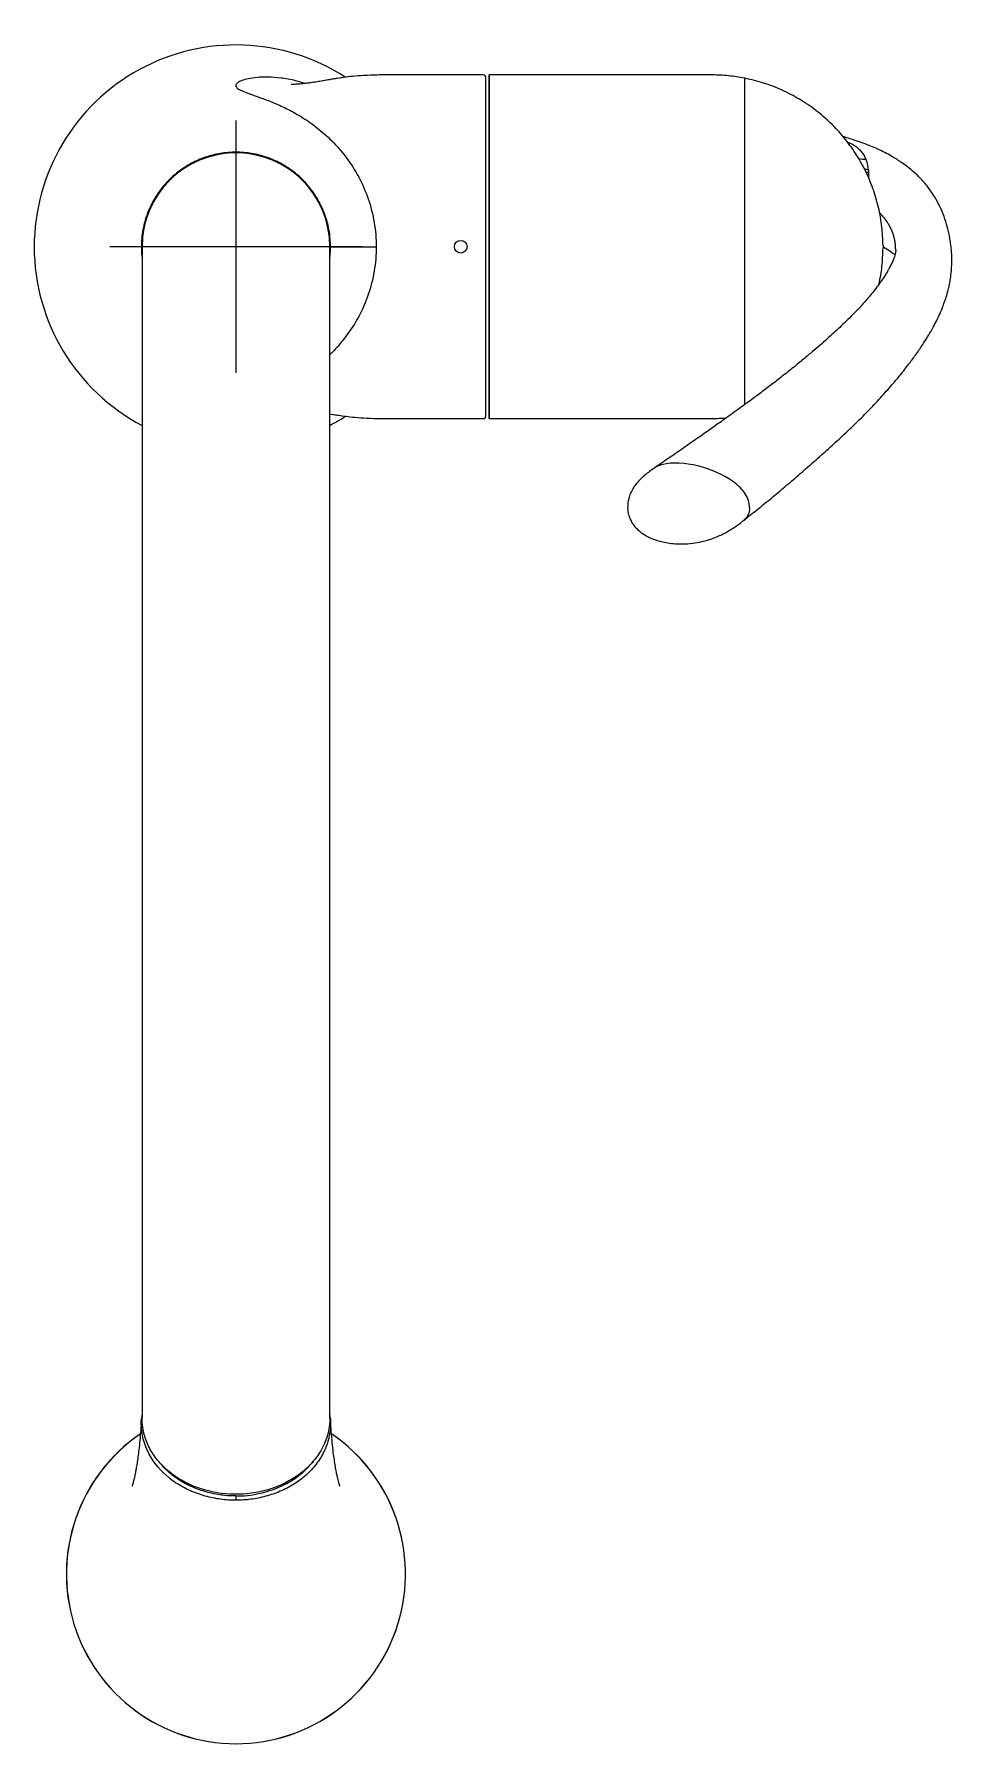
# Model space of a CAD drawing. Header units: millimetres. Extents: x 1617 to 5774, y 11446 to 13973.
# Drawn here: x 3332.2 to 3477.8, y 11446.4 to 11717.4 of the extents above; entities that cross this region are included whole.
import ezdxf
from ezdxf.lldxf.tags import DXFTag

# ---------------------------------------------------------------- set-up
doc = ezdxf.new("R2010")
doc.units = ezdxf.units.MM
doc.layers.get('0').update_dxf_attribs({"color": 250})
tags = doc.linetypes.add('CENTER2', pattern=[28.575, 19.05, -3.175, 3.175, -3.175]).pattern_tags.tags
tags[10:11] = [DXFTag(74, 4), DXFTag(75, 0), DXFTag(340, '0'), DXFTag(46, 0.0), DXFTag(50, 0.0), DXFTag(44, 0.0), DXFTag(45, 0.0)]
tags[8:9] = [DXFTag(74, 4), DXFTag(75, 0), DXFTag(340, '0'), DXFTag(46, 0.0), DXFTag(50, 0.0), DXFTag(44, 0.0), DXFTag(45, 0.0)]
tags[6:7] = [DXFTag(74, 4), DXFTag(75, 0), DXFTag(340, '0'), DXFTag(46, 0.0), DXFTag(50, 0.0), DXFTag(44, 0.0), DXFTag(45, 0.0)]
tags[4:5] = [DXFTag(74, 4), DXFTag(75, 0), DXFTag(340, '0'), DXFTag(46, 0.0), DXFTag(50, 0.0), DXFTag(44, 0.0), DXFTag(45, 0.0)]

# ---------------------------------------------------------------- blocks, each defined once
blk = doc.blocks.new('24')
at = {"linetype": 'Continuous'}
for p, q in [((3403.4, 11710.99), (3389.19, 11710.99)), ((3403.9, 11656.99), (3403.9, 11710.49)), ((3404.4, 11656.5), (3404.4, 11710.99)), ((3404.47, 11656.49), (3404.47, 11710.99)), ((3434.78, 11710.99), (3404.47, 11710.99)), ((3444.94, 11658.69), (3444.94, 11710.47)), ((3464.58, 11695.88), (3464.59, 11695.46)), ((3349.35, 11683.74), (3349.35, 11498.03)), ((3379.15, 11498.03), (3379.15, 11683.74)), ((3379.25, 11683.74), (3386.5, 11683.74)), ((3466.89, 11683.91), (3466.89, 11683.58)), ((3389.19, 11656.49), (3403.4, 11656.49)), ((3404.47, 11656.49), (3434.78, 11656.49)), ((3349.28, 11497.96), (3349.25, 11497.72)), ((3379.24, 11497.73), (3379.22, 11497.89))]:
    blk.add_line(p, q, dxfattribs=at)
at = {"linetype": 'CENTER2'}
for p, q in [((3364.25, 11703.74), (3364.25, 11663.74)), ((3384.25, 11683.74), (3344.25, 11683.74))]:
    blk.add_line(p, q, dxfattribs=at)
at = {"linetype": 'Continuous'}
blk.add_circle((3399.9, 11683.74), 1, dxfattribs=at)
for centre, radius, start, end in [((3364.25, 11683.74), 32, 57.2036, 180), ((3403.4, 11710.49), 0.5, 0, 90), ((3404.47, 11710.69), 0.3, 90, 103.501), ((3364.25, 11683.74), 14.9, 0, 180), ((3459.3, 11695.51), 5.29, 3.9909, 22.1161), ((3621.58, 11690.53), 157.07, 178.2001, 178.501), ((3364.25, 11683.74), 32, 180, 242.2493), ((3364.25, 11683.74), 32, 297.7507, 302.8839), ((3403.4, 11656.99), 0.5, 270, 0), ((3404.47, 11656.79), 0.3, 256.499, 270), ((3364.26, 11473.3), 26.91, 124.4304, 269.9824), ((3364.26, 11473.3), 26.9, 124.3406, 269.9965), ((3364.23, 11473.31), 26.91, 270.045, 55.6469), ((3364.23, 11473.3), 26.91, 270.0556, 55.5619), ((3727.51, 11484.58), 363.27, 179.8283, 179.9355), ((3356.7, 11446.7), 7.56, 357.5867, 357.634)]:
    blk.add_arc(centre, radius, start, end, dxfattribs=at)
for centre, major_axis, ratio, start_param, end_param in [((3462.47, 11697.29), (-2.84, 0.18), 0.144739, 4.067192, 4.526281), ((3462.58, 11695.77), (-2.77, 0.46), 0.217182, 3.943944, 4.246478), ((3462.55, 11695.33), (-2.77, 0.47), 0.234295, 3.928581, 4.136083)]:
    blk.add_ellipse(centre, major_axis=major_axis, ratio=ratio, start_param=start_param, end_param=end_param, dxfattribs=at)
for points, degree, knots in [([(3375.23, 11709.64), (3374.72, 11709.8), (3374.23, 11709.94), (3372.9, 11710.26), (3372.12, 11710.4), (3370.67, 11710.58), (3369.97, 11710.63), (3368.69, 11710.66), (3368.11, 11710.63), (3367.09, 11710.54), (3366.63, 11710.47), (3365.83, 11710.3), (3365.46, 11710.2), (3364.91, 11709.99), (3364.69, 11709.87), (3364.37, 11709.64), (3364.27, 11709.52), (3364.2, 11709.28), (3364.23, 11709.16), (3364.41, 11708.92), (3364.55, 11708.8), (3365, 11708.55), (3365.24, 11708.44), (3365.92, 11708.16), (3366.31, 11708.02), (3367.2, 11707.71), (3367.72, 11707.53), (3368.85, 11707.12), (3369.45, 11706.89), (3370.76, 11706.36), (3371.51, 11706.02), (3372.96, 11705.31), (3373.76, 11704.87), (3375.39, 11703.87), (3376.15, 11703.35), (3377.84, 11702.05), (3378.68, 11701.32), (3380.24, 11699.75), (3381.02, 11698.86), (3382.45, 11696.95), (3383.13, 11695.9), (3384.33, 11693.64), (3384.79, 11692.59), (3385.64, 11690.13), (3385.96, 11688.87), (3386.28, 11686.96), (3386.44, 11685.65), (3386.5, 11684.39), (3386.5, 11683.74)], 3, [0.294182, 0.294182, 0.294182, 0.294182, 0.3124659, 0.3124659, 0.3437174, 0.3437174, 0.374969, 0.374969, 0.4062205, 0.4062205, 0.4374721, 0.4374721, 0.4687236, 0.4687236, 0.4999752, 0.4999752, 0.5312267, 0.5312267, 0.5624783, 0.5624783, 0.5937298, 0.5937298, 0.6249814, 0.6249814, 0.6562329, 0.6562329, 0.6874845, 0.6874845, 0.718736, 0.718736, 0.7499876, 0.7499876, 0.7812391, 0.7812391, 0.8124907, 0.8124907, 0.8437422, 0.8437422, 0.8749938, 0.8749938, 0.9062453, 0.9062453, 0.9374969, 0.9374969, 0.9687484, 0.9687484, 0.9843742, 1, 1, 1, 1]), ([(3389.24, 11710.99), (3388.29, 11711), (3386.83, 11710.99), (3384.62, 11710.91), (3382.86, 11710.77), (3381.48, 11710.61), (3380.44, 11710.45), (3379.62, 11710.32), (3378.89, 11710.2), (3378.13, 11710.07), (3377.32, 11709.93), (3376.52, 11709.8), (3375.78, 11709.7), (3374.97, 11709.59), (3374.18, 11709.52), (3373.55, 11709.49), (3373.24, 11709.49), (3373.04, 11709.48), (3373.01, 11709.48), (3373.02, 11709.48)], 3, [0, 0, 0, 0, 0.0380024, 0.0698004, 0.0955564, 0.1158743, 0.1313137, 0.1424246, 0.1531831, 0.1652486, 0.1786331, 0.1923326, 0.2056649, 0.218866, 0.242659, 0.2608853, 0.2680232, 0.2745122, 0.2909009, 0.2909009, 0.2909009, 0.2909009]), ([(3444.94, 11710.47), (3444, 11710.63), (3442.42, 11710.89), (3439.82, 11711.01), (3437.25, 11711), (3435.69, 11711), (3434.78, 11710.99)], 3, [0, 0, 0, 0, 0.254565, 0.506758, 0.754701, 1, 1, 1, 1]), ([(3466.88, 11683.91), (3466.85, 11685), (3466.77, 11686.9), (3466.22, 11689.99), (3465.34, 11692.97), (3464.12, 11695.85), (3462.57, 11698.57), (3460.73, 11701.09), (3458.61, 11703.39), (3456.24, 11705.43), (3453.65, 11707.18), (3450.9, 11708.62), (3447.93, 11709.78), (3446.05, 11710.22), (3444.94, 11710.47)], 3, [0, 0, 0, 0, 0.079934, 0.163954, 0.247387, 0.330875, 0.41489, 0.498262, 0.581746, 0.665793, 0.749138, 0.832651, 0.916672, 1, 1, 1, 1]), ([(3477.79, 11681.43), (3477.79, 11681.96), (3477.78, 11682.76), (3477.66, 11683.97), (3477.52, 11684.92), (3477.37, 11685.74), (3477.13, 11686.79), (3476.73, 11688.14), (3476.11, 11689.73), (3475.38, 11691.16), (3474.62, 11692.36), (3473.92, 11693.33), (3473.23, 11694.15), (3472.47, 11694.95), (3471.54, 11695.81), (3470.31, 11696.78), (3469.01, 11697.65), (3467.75, 11698.38), (3466.7, 11698.92), (3465.7, 11699.38), (3464.64, 11699.83), (3463.44, 11700.29), (3462.24, 11700.69), (3461.27, 11700.99), (3460.75, 11701.14), (3460.56, 11701.19)], 3, [0, 0, 0, 0, 0.0352135, 0.0645579, 0.0877877, 0.1067048, 0.1268573, 0.1635, 0.2003449, 0.2368694, 0.2649972, 0.2913508, 0.313245, 0.3333659, 0.3629076, 0.3970612, 0.4367045, 0.4656662, 0.4901406, 0.5107577, 0.5335562, 0.5602341, 0.5872571, 0.6076327, 0.6185358, 0.6185358, 0.6185358, 0.6185358]), ([(3461.18, 11700.38), (3461.36, 11700.31), (3461.77, 11700.14), (3462.36, 11699.81), (3462.94, 11699.36), (3463.44, 11698.83), (3463.88, 11698.22), (3464.1, 11697.74), (3464.2, 11697.51)], 3, [0.3395667, 0.3395667, 0.3395667, 0.3395667, 0.4247131, 0.5430878, 0.6574112, 0.7717501, 0.8894117, 1, 1, 1, 1]), ([(3468.89, 11683.21), (3468.89, 11683.48), (3468.87, 11683.99), (3468.79, 11684.73), (3468.56, 11685.7), (3468.07, 11686.86), (3467.52, 11687.76), (3467, 11688.43), (3466.6, 11688.86), (3466.37, 11689.09), (3466.35, 11689.12)], 5, [0.8030031, 0.8030031, 0.8030031, 0.8030031, 0.8030031, 0.8030031, 0.8351939, 0.8643286, 0.8934633, 0.9225979, 0.9517326, 0.9550273, 0.9550273, 0.9550273, 0.9550273, 0.9550273, 0.9550273]), ([(3386.5, 11683.74), (3386.49, 11683.1), (3386.44, 11681.79), (3386.28, 11680.52), (3385.96, 11678.63), (3385.63, 11677.34), (3384.82, 11674.98), (3384.31, 11673.79), (3383.13, 11671.6), (3382.48, 11670.58), (3381.01, 11668.62), (3380.26, 11667.76), (3379.35, 11666.85), (3379.25, 11666.75), (3379.15, 11666.66)], 3, [0, 0, 0, 0, 0.015625, 0.03125, 0.03125, 0.0625, 0.0625, 0.09375, 0.09375, 0.125, 0.125, 0.15625, 0.15625, 0.1600811, 0.1600811, 0.1600811, 0.1600811]), ([(3468.9, 11683.28), (3468.9, 11683.28), (3468.91, 11683.28), (3468.91, 11683.22), (3468.88, 11682.92), (3468.84, 11682.73), (3468.82, 11682.63), (3468.8, 11682.51), (3468.73, 11682.28), (3468.63, 11681.97), (3468.5, 11681.63), (3468.35, 11681.3), (3468.2, 11680.98), (3468.04, 11680.66), (3467.85, 11680.29), (3467.59, 11679.84), (3467.24, 11679.27), (3466.81, 11678.59), (3466.24, 11677.79), (3465.58, 11676.91), (3464.87, 11676.03), (3464.19, 11675.24), (3463.56, 11674.53), (3462.91, 11673.84), (3462.18, 11673.07), (3461.29, 11672.18), (3460.3, 11671.22), (3459.29, 11670.28), (3458.26, 11669.34), (3457.13, 11668.35), (3455.86, 11667.25), (3454.43, 11666.05), (3452.84, 11664.74), (3451.13, 11663.38), (3449.4, 11662.03), (3447.71, 11660.75), (3446.25, 11659.66), (3444.99, 11658.74), (3443.85, 11657.91), (3442.59, 11657), (3441.11, 11655.94), (3439.42, 11654.75), (3437.5, 11653.4), (3435.39, 11651.93), (3433.03, 11650.3), (3431.53, 11649.28), (3430.62, 11648.65)], 3, [0.0124028, 0.0124028, 0.0124028, 0.0124028, 0.0143416, 0.0262645, 0.0360388, 0.0446169, 0.0521258, 0.0603062, 0.0756883, 0.0932835, 0.1090977, 0.1227516, 0.1344118, 0.1455705, 0.1563477, 0.170776, 0.1872241, 0.2062502, 0.227799, 0.2539885, 0.2778273, 0.298902, 0.3172503, 0.3339668, 0.3523513, 0.3764356, 0.4021813, 0.4261672, 0.448194, 0.4741687, 0.5018491, 0.532298, 0.566091, 0.6026096, 0.6381652, 0.6719671, 0.7038143, 0.72505, 0.7459466, 0.7702692, 0.7987323, 0.8314745, 0.867922, 0.9086006, 0.9530729, 1, 1, 1, 1]), ([(3466.22, 11677.76), (3466.44, 11678.71), (3466.78, 11680.67), (3466.85, 11682.48), (3466.88, 11683.58)], 3, [0.8426284, 0.8426284, 0.8426284, 0.8426284, 0.9200562, 1, 1, 1, 1]), ([(3466.9, 11683.76), (3466.94, 11683.74), (3467.35, 11683.49), (3468.01, 11683.06), (3468.55, 11682.64), (3468.77, 11682.45), (3468.78, 11682.43)], 3, [0.3047018, 0.3047018, 0.3047018, 0.3047018, 0.3147657, 0.3928497, 0.4613845, 0.4672871, 0.4672871, 0.4672871, 0.4672871]), ([(3444.77, 11640.36), (3445.6, 11641.02), (3446.96, 11642.11), (3449.21, 11643.91), (3451.35, 11645.7), (3453.51, 11647.56), (3455.74, 11649.5), (3457.98, 11651.49), (3460.21, 11653.51), (3462.39, 11655.58), (3464.5, 11657.68), (3466.47, 11659.77), (3468.24, 11661.76), (3469.8, 11663.62), (3471.14, 11665.33), (3472.3, 11666.92), (3473.29, 11668.38), (3474.12, 11669.72), (3474.81, 11670.92), (3475.4, 11672.04), (3475.94, 11673.2), (3476.42, 11674.36), (3476.82, 11675.48), (3477.06, 11676.29), (3477.22, 11676.9), (3477.34, 11677.39), (3477.49, 11678.08), (3477.64, 11679.04), (3477.77, 11680.27), (3477.79, 11681.09), (3477.79, 11681.62)], 3, [0, 0, 0, 0, 0.050577, 0.099537, 0.149022, 0.200017, 0.252947, 0.307942, 0.361656, 0.416794, 0.472342, 0.527151, 0.579244, 0.625387, 0.668106, 0.70721, 0.742611, 0.774301, 0.802327, 0.826827, 0.851138, 0.877081, 0.897334, 0.915652, 0.921101, 0.92845, 0.940364, 0.956524, 0.976518, 1, 1, 1, 1]), ([(3379.14, 11657.24), (3379.3, 11657.22), (3379.69, 11657.15), (3380.43, 11657.04), (3381.47, 11656.89), (3382.85, 11656.72), (3384.61, 11656.58), (3386.82, 11656.5), (3388.29, 11656.49), (3389.25, 11656.49)], 3, [0.8503179, 0.8503179, 0.8503179, 0.8503179, 0.8574495, 0.8685423, 0.8839615, 0.90428, 0.9300606, 0.9619119, 1, 1, 1, 1]), ([(3434.78, 11656.49), (3435.69, 11656.49), (3437.25, 11656.49), (3439.71, 11656.48), (3441.32, 11656.55), (3442.06, 11656.61)], 3, [0, 0, 0, 0, 0.245299, 0.4932415, 0.7138254, 0.7138254, 0.7138254, 0.7138254]), ([(3430.62, 11648.65), (3430.34, 11648.46), (3429.86, 11648.12), (3429.14, 11647.55), (3428.52, 11647), (3427.97, 11646.44), (3427.54, 11645.9), (3427.21, 11645.39), (3426.95, 11644.91), (3426.75, 11644.44), (3426.57, 11643.92), (3426.44, 11643.35), (3426.36, 11642.59), (3426.4, 11641.73), (3426.61, 11640.88), (3426.98, 11640.11), (3427.41, 11639.47), (3427.97, 11638.87), (3428.67, 11638.3), (3429.49, 11637.81), (3430.44, 11637.38), (3431.43, 11637.06), (3432.51, 11636.82), (3433.7, 11636.66), (3435.11, 11636.61), (3436.64, 11636.71), (3437.98, 11636.95), (3439, 11637.21), (3439.78, 11637.46), (3440.57, 11637.76), (3441.34, 11638.11), (3442.07, 11638.49), (3442.77, 11638.9), (3443.47, 11639.36), (3444.15, 11639.86), (3444.56, 11640.18), (3444.78, 11640.36)], 3, [0, 0, 0, 0, 0.036232, 0.073958, 0.107619, 0.135033, 0.163229, 0.185285, 0.202811, 0.222153, 0.237073, 0.257768, 0.28419, 0.314103, 0.345884, 0.373263, 0.397307, 0.423367, 0.452477, 0.483155, 0.511513, 0.545403, 0.575079, 0.60903, 0.6503, 0.698892, 0.743746, 0.77109, 0.794785, 0.821092, 0.850633, 0.877149, 0.90595, 0.93757, 0.970448, 1, 1, 1, 1]), ([(3445.72, 11642.4), (3445.72, 11643.16), (3445.21, 11644.62), (3442.63, 11647.17), (3437.49, 11649.38), (3432.78, 11649.65), (3431, 11648.9), (3430.62, 11648.65)], 3, [0, 0, 0, 0, 0.1250001, 0.2500001, 0.5000002, 0.7500001, 0.8361318, 0.8361318, 0.8361318, 0.8361318]), ([(3349.24, 11497.74), (3349.21, 11497.14), (3349.14, 11496.07), (3349, 11494.47), (3348.86, 11493.07), (3348.71, 11491.88), (3348.56, 11490.86), (3348.42, 11490.03), (3348.3, 11489.36), (3348.19, 11488.83), (3348.09, 11488.4), (3348, 11488.03), (3347.91, 11487.7), (3347.83, 11487.44), (3347.78, 11487.29), (3347.77, 11487.25), (3347.77, 11487.25), (3347.77, 11487.25)], 3, [0, 0, 0, 0, 0.0551438, 0.1171611, 0.1733153, 0.2244467, 0.273501, 0.3205586, 0.3584566, 0.394149, 0.4272928, 0.4587124, 0.4964889, 0.5396283, 0.5791253, 0.6098824, 0.6144392, 0.6144392, 0.6144392, 0.6144392]), ([(3364.25, 11484.99), (3363.85, 11485), (3363.03, 11485.02), (3361.81, 11485.14), (3360.59, 11485.35), (3359.36, 11485.65), (3358.14, 11486.04), (3356.94, 11486.52), (3355.78, 11487.1), (3354.66, 11487.77), (3352.59, 11489.29), (3350.07, 11492.32), (3349.15, 11495.78), (3349.24, 11497.71), (3349.26, 11497.95)], 3, [0, 0, 0, 0, 0.025558, 0.0516617, 0.0783303, 0.105577, 0.1334104, 0.1618239, 0.1907842, 0.2202594, 0.2502299, 0.3688409, 0.5016916, 0.5205784, 0.5205784, 0.5205784, 0.5205784]), ([(3379.14, 11498.07), (3379.15, 11497.75), (3379.13, 11497.43), (3378.97, 11495.65), (3378.49, 11494.19), (3377.32, 11492.19), (3376.85, 11491.54), (3375.78, 11490.34), (3375.19, 11489.78), (3373.87, 11488.76), (3373.14, 11488.3), (3371.61, 11487.49), (3370.81, 11487.14), (3368.27, 11486.29), (3366.47, 11485.98), (3362.79, 11485.9), (3360.97, 11486.14), (3357.5, 11487.14), (3355.91, 11487.89), (3353.83, 11489.35), (3353.2, 11489.88), (3352.06, 11491.03), (3351.55, 11491.66), (3350.69, 11492.96), (3350.33, 11493.64), (3349.78, 11495.04), (3349.58, 11495.78), (3349.38, 11497.01), (3349.35, 11497.52), (3349.35, 11498.03)], 3, [0.2990025, 0.2990025, 0.2990025, 0.2990025, 0.3125, 0.3125, 0.375, 0.375, 0.40625, 0.40625, 0.4375, 0.4375, 0.46875, 0.46875, 0.5, 0.5, 0.5625, 0.5625, 0.625, 0.625, 0.6875, 0.6875, 0.71875, 0.71875, 0.75, 0.75, 0.78125, 0.78125, 0.8125, 0.8125, 0.8340424, 0.8340424, 0.8340424, 0.8340424]), ([(3379.24, 11497.74), (3379.25, 11497.57), (3379.29, 11496.61), (3379.08, 11494.9), (3378.29, 11492.71), (3377.05, 11490.7), (3375.44, 11488.95), (3373.49, 11487.5), (3371.31, 11486.37), (3369, 11485.58), (3366.63, 11485.08), (3365.03, 11485.02), (3364.25, 11484.99)], 3, [0.4837089, 0.4837089, 0.4837089, 0.4837089, 0.4976618, 0.5586163, 0.6184535, 0.6770553, 0.7343023, 0.790243, 0.8449196, 0.898149, 0.9498197, 1, 1, 1, 1]), ([(3380.72, 11487.25), (3380.72, 11487.25), (3380.71, 11487.27), (3380.66, 11487.43), (3380.56, 11487.76), (3380.45, 11488.21), (3380.32, 11488.77), (3380.17, 11489.47), (3380.01, 11490.35), (3379.85, 11491.4), (3379.69, 11492.64), (3379.52, 11494.14), (3379.36, 11495.87), (3379.29, 11497.06), (3379.25, 11497.74)], 3, [0.3997597, 0.3997597, 0.3997597, 0.3997597, 0.4238089, 0.4715056, 0.5241216, 0.5680099, 0.6099993, 0.6563527, 0.7061837, 0.7584988, 0.8131753, 0.8724454, 0.9389127, 1, 1, 1, 1]), ([(3364.25, 11485.67), (3363.66, 11485.67), (3362.71, 11485.72), (3361.31, 11485.91), (3360.15, 11486.14), (3358.59, 11486.59), (3356.65, 11487.34), (3354.34, 11488.72), (3352.87, 11490.08), (3352.17, 11490.93), (3352.06, 11491.07)], 3, [0, 0, 0, 0, 0.0402292, 0.0640563, 0.0955085, 0.1188902, 0.1729925, 0.2344186, 0.3036053, 0.3168465, 0.3168465, 0.3168465, 0.3168465]), ([(3364.25, 11485.67), (3364.54, 11485.67), (3365.48, 11485.69), (3366.77, 11485.83), (3368.22, 11486.11), (3370.02, 11486.6), (3372.26, 11487.53), (3374.38, 11488.93), (3375.69, 11490.17), (3376.28, 11490.88), (3376.46, 11491.11)], 3, [0, 0, 0, 0, 0.0201849, 0.0641015, 0.0877487, 0.1190521, 0.1887803, 0.2503283, 0.2964517, 0.3188145, 0.3188145, 0.3188145, 0.3188145])]:
    blk.add_open_spline(points, degree=degree, knots=knots, dxfattribs=at)
for points, weights in [([(3379.25, 11683.74), (3379.25, 11713.74), (3349.25, 11713.74), (3349.25, 11683.74)], [1, 0.333334312187, 0.333334312187, 1]), ([(3379.15, 11683.74), (3379.15, 11713.54), (3349.35, 11713.54), (3349.35, 11683.74)], [1, 0.333333333333, 0.333333333333, 1]), ([(3349.25, 11683.74), (3349.25, 11683.24), (3349.27, 11682.73), (3349.32, 11682.21)], [1, 0.967560629754, 0.936699728991, 0.907417297711]), ([(3379.17, 11682.21), (3379.22, 11682.73), (3379.25, 11683.24), (3379.25, 11683.74)], [0.907467088124, 0.936734711339, 0.967579015298, 1])]:
    blk.add_rational_spline(points, weights, degree=3, dxfattribs=at)
for points in [[(3445.72, 11642.4), (3445.72, 11641.51), (3445.37, 11640.84), (3444.78, 11640.36)], [(3349.33, 11498.48), (3349.31, 11498.31), (3349.3, 11498.14), (3349.28, 11497.96)], [(3379.22, 11497.89), (3379.2, 11498.1), (3379.18, 11498.3), (3379.16, 11498.49)], [(3379.23, 11497.89), (3379.24, 11497.84), (3379.24, 11497.79), (3379.24, 11497.74)]]:
    blk.add_open_spline(points, degree=3, dxfattribs=at)

msp = doc.modelspace()

# ---------------------------------------------------------------- block references
msp.add_blockref('24', (0, 0))

doc.saveas('drawing.dxf')
